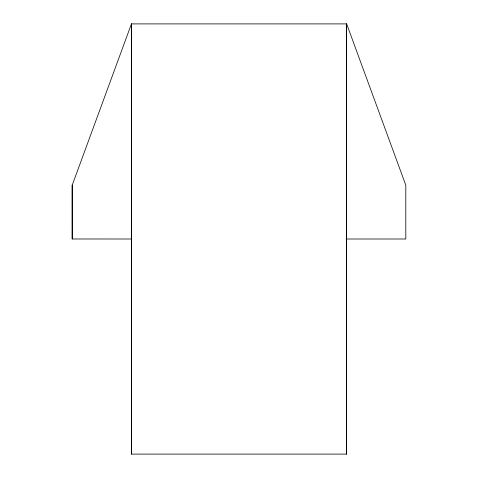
<?xml version="1.0" encoding="UTF-8"?>
<svg xmlns="http://www.w3.org/2000/svg" width="478" height="478" viewBox="0 0 478 478"><rect width="100%" height="100%" fill="white"/><g stroke="black" fill="none" stroke-linecap="round" stroke-linejoin="round"><path stroke-width="0.72" d="M131.438 23.9L131.354 239L72.202 238.982L72.208 185.207L131.438 23.9L346.681 23.9M131.581 239L131.492 454.1L131.492 23.9M346.586 23.9L346.586 454.1L346.652 23.9L405.804 185.207L405.804 239L346.652 239M72.196 185.207L72.208 238.982M131.492 454.1L346.675 454.1"/></g></svg>
